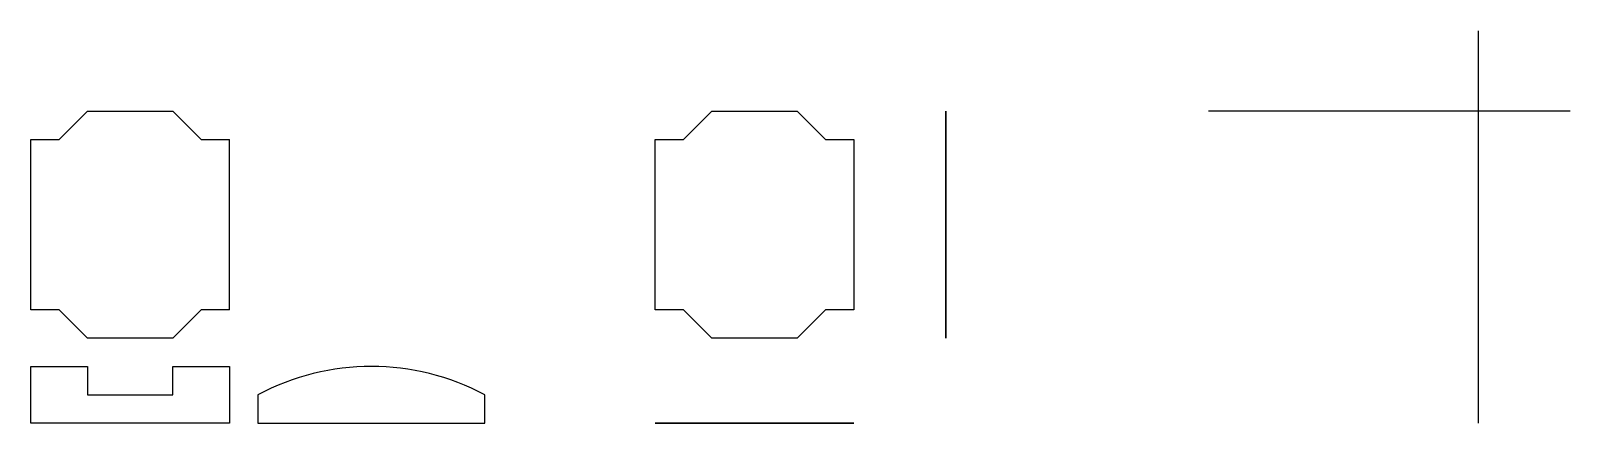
# Model space of a CAD drawing. Header units: inches. Extents: x 4 to 31.1, y 3.5 to 10.4.
import ezdxf

# ---------------------------------------------------------------- set-up
doc = ezdxf.new("R2010")
doc.units = ezdxf.units.IN
doc.header["$MEASUREMENT"] = 0
doc.layers.add('00 REFERENCE', color=252, linetype='Continuous')

msp = doc.modelspace()

# ---------------------------------------------------------------- linework, layer by layer
at = {"color": 1}
for p, q in [((29.5, 3.5), (29.5, 10.418)), ((31.118, 9), (24.744, 9))]:
    msp.add_line(p, q, dxfattribs=at)
at = {"layer": '00 REFERENCE'}
for p, q in [((4.5, 8.5), (5, 9)), ((5, 9), (6.5, 9)), ((6.5, 9), (7, 8.5)), ((4, 5.5), (4, 8.5)), ((4, 8.5), (4.5, 8.5)), ((7, 8.5), (7.5, 8.5)), ((7.5, 5.5), (7.5, 8.5)), ((4.5, 5.5), (4, 5.5)), ((5, 5), (4.5, 5.5)), ((7, 5.5), (6.5, 5)), ((7.5, 5.5), (7, 5.5)), ((6.5, 5), (5, 5)), ((4, 3.5), (4, 4.5)), ((4, 4.5), (5, 4.5)), ((5, 4.5), (5, 4)), ((6.5, 4), (6.5, 4.5)), ((6.5, 4.5), (7.5, 4.5)), ((7.5, 4.5), (7.5, 3.5)), ((5, 4), (6.5, 4)), ((8, 4), (8, 3.5)), ((12, 3.5), (12, 4)), ((7.5, 3.5), (4, 3.5)), ((8, 3.5), (12, 3.5))]:
    msp.add_line(p, q, dxfattribs=at)
msp.add_lwpolyline([(15, 5.5), (15, 8.5), (15.5, 8.5), (16, 9), (17.5, 9), (18, 8.5), (18.5, 8.5), (18.5, 5.5), (18, 5.5), (17.5, 5), (16, 5), (15.5, 5.5)], close=True, dxfattribs=at)
at = {"layer": '00 REFERENCE', "extrusion": (1, -8.88178e-16, 0), "elevation": 20.118}
msp.add_lwpolyline([(5, 0), (9, 0), (9, 0.5, 0.25), (5, 0.5)], format="xyb", close=True, dxfattribs=at)
at = {"layer": '00 REFERENCE', "extrusion": (-1.12694e-31, -1, 4.44089e-16), "elevation": -3.5}
msp.add_lwpolyline([(15, 1), (16, 1), (16, 0.5), (17.5, 0.5), (17.5, 1), (18.5, 1), (18.5, 0), (15, 0)], close=True, dxfattribs=at)
at = {"layer": '00 REFERENCE'}
msp.add_arc((10, 0.25), 4.25, 61.9275, 118.0725, dxfattribs=at)

doc.saveas('drawing.dxf')
